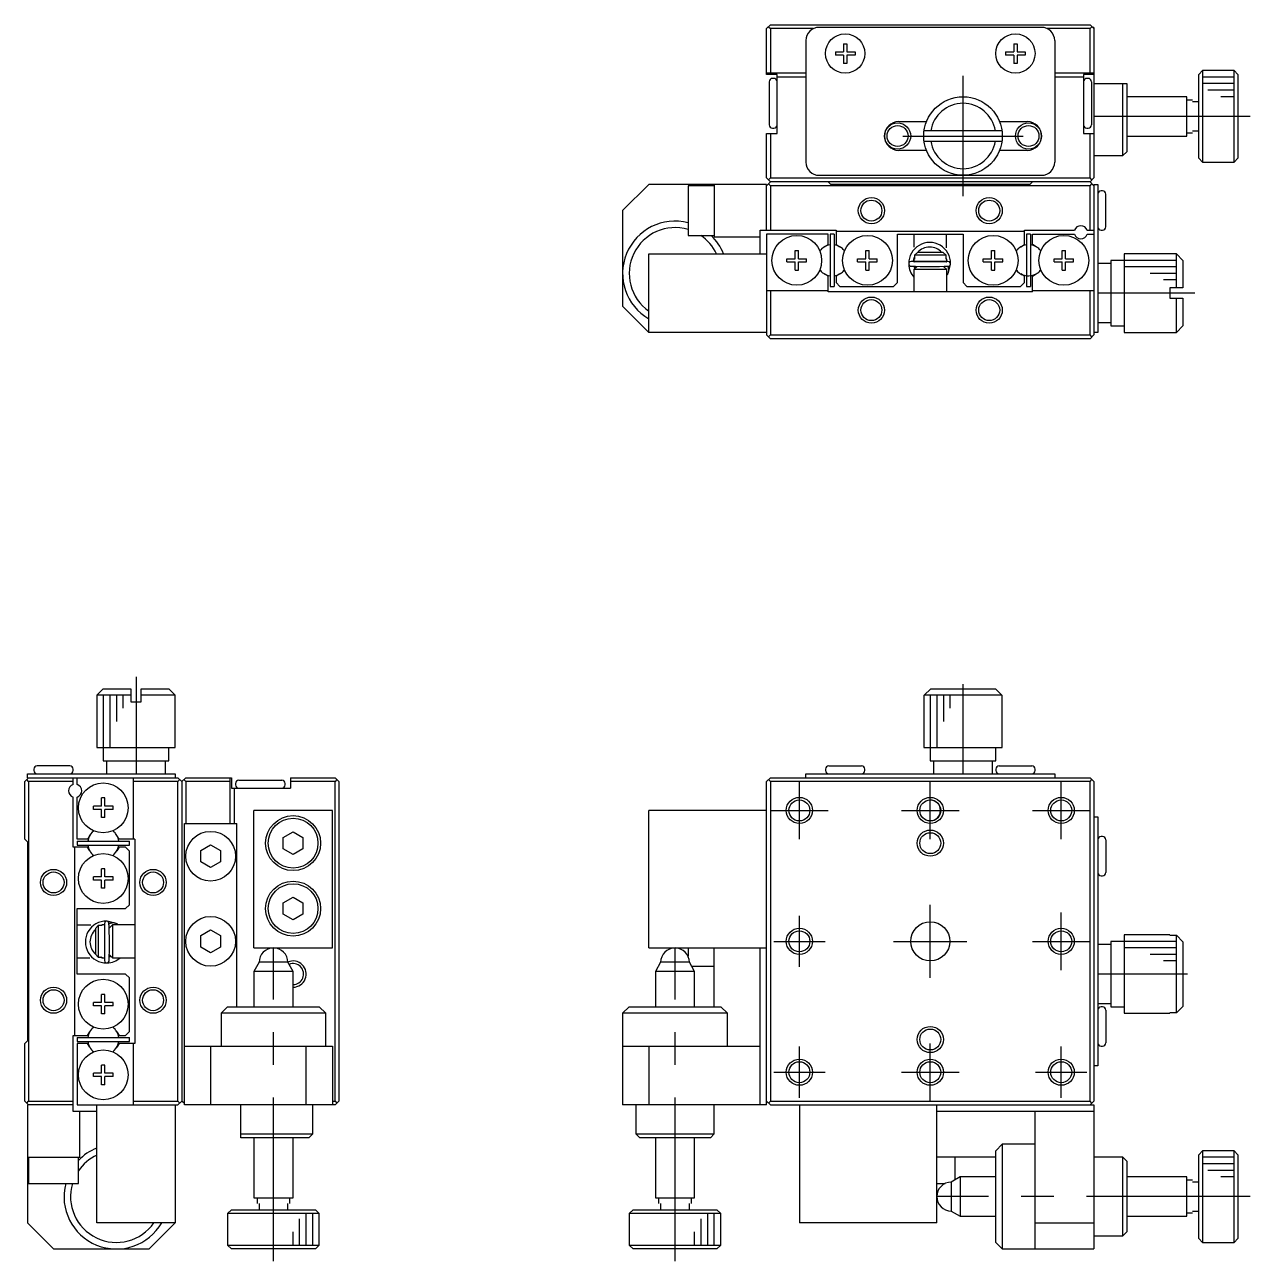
# Model space of a CAD drawing. Extents: x 109 to 321, y 55 to 222.
# Drawn here: x 109.5 to 203.1, y 127.2 to 221.7 of the extents above; entities that cross this region are included whole.
import ezdxf

# ---------------------------------------------------------------- set-up
doc = ezdxf.new("R2010")
doc.units = 0
doc.header["$LTSCALE"] = 10
doc.linetypes.add('CENTER', pattern=[2, 1.25, -0.25, 0.25, -0.25])
doc.layers.get('0').update_dxf_attribs({"linetype": 'CONTINUOUS'})
doc.layers.add('CENTER', color=1, linetype='CENTER')

msp = doc.modelspace()

# ---------------------------------------------------------------- linework, layer by layer
at = {"color": 7, "linetype": 'CONTINUOUS'}
for p, q in [((166.170916, 221.351848), (166.470916, 221.651848)), ((166.170916, 217.851848), (166.170916, 221.351848)), ((166.320916, 221.501848), (166.470916, 221.351848)), ((166.470916, 221.651848), (190.870916, 221.651848)), ((166.470916, 221.351848), (166.470916, 217.951848)), ((169.735026, 221.351848), (166.470916, 221.351848)), ((187.170916, 221.451848), (170.170916, 221.451848)), ((190.870916, 221.351848), (187.606806, 221.351848)), ((190.870916, 221.651848), (191.170916, 221.351848)), ((190.870916, 221.351848), (191.020916, 221.501848)), ((190.870916, 217.951848), (190.870916, 221.351848)), ((191.170916, 221.451848), (191.070916, 221.451848)), ((191.170916, 221.451848), (191.170916, 209.951848)), ((169.170916, 220.451848), (169.170916, 211.151848)), ((172.045916, 220.201848), (172.295916, 220.201848)), ((172.045916, 220.201848), (172.045916, 219.576848)), ((172.295916, 220.201848), (172.295916, 219.576848)), ((185.045916, 220.201848), (185.295916, 220.201848)), ((185.045916, 220.201848), (185.045916, 219.576848)), ((185.295916, 220.201848), (185.295916, 219.576848)), ((188.170916, 220.451848), (188.170916, 211.151848)), ((171.420916, 219.576848), (172.045916, 219.576848)), ((171.420916, 219.576848), (171.420916, 219.326848)), ((172.045916, 219.326848), (171.420916, 219.326848)), ((172.045916, 219.326848), (172.045916, 218.701848)), ((172.295916, 219.576848), (172.920916, 219.576848)), ((172.295916, 219.326848), (172.295916, 218.701848)), ((172.920916, 219.326848), (172.295916, 219.326848)), ((172.920916, 219.576848), (172.920916, 219.326848)), ((184.420916, 219.576848), (185.045916, 219.576848)), ((184.420916, 219.576848), (184.420916, 219.326848)), ((185.045916, 219.326848), (184.420916, 219.326848)), ((185.045916, 219.326848), (185.045916, 218.701848)), ((185.295916, 219.576848), (185.920916, 219.576848)), ((185.295916, 219.326848), (185.295916, 218.701848)), ((185.920916, 219.326848), (185.295916, 219.326848)), ((185.920916, 219.576848), (185.920916, 219.326848)), ((172.295916, 218.701848), (172.045916, 218.701848)), ((185.295916, 218.701848), (185.045916, 218.701848)), ((169.170916, 217.951848), (166.170916, 217.951848)), ((166.970916, 217.851848), (166.170916, 217.851848)), ((166.370916, 217.301848), (166.370916, 214.001848)), ((166.720916, 217.551848), (166.620916, 217.551848)), ((166.970916, 213.351848), (166.970916, 217.851848)), ((169.170916, 217.651848), (166.970916, 217.651848)), ((191.170916, 217.951848), (188.170916, 217.951848)), ((190.370916, 217.651848), (188.170916, 217.651848)), ((191.170916, 217.851848), (190.370916, 217.851848)), ((190.370916, 217.851848), (190.370916, 213.351848)), ((190.720916, 217.551848), (190.620916, 217.551848)), ((190.970916, 217.301848), (190.970916, 214.001848)), ((199.470916, 218.151848), (199.170916, 217.851848)), ((199.170916, 211.451848), (199.170916, 217.851848)), ((199.470916, 218.151848), (199.470916, 211.151848)), ((201.870916, 218.151848), (199.470916, 218.151848)), ((201.870916, 211.151848), (201.870916, 218.151848)), ((202.170916, 217.851848), (201.870916, 218.151848)), ((202.170916, 217.851848), (202.170916, 211.451848)), ((191.170916, 217.151848), (193.670916, 217.151848)), ((193.370916, 211.651848), (193.370916, 217.151848)), ((193.670916, 217.151848), (193.670916, 211.951848)), ((198.270916, 216.151848), (193.670935, 216.151848)), ((198.270916, 213.151848), (198.270916, 216.151848)), ((199.170916, 215.751848), (198.703928, 215.751848)), ((166.620916, 213.751848), (166.720916, 213.751848)), ((176.270916, 214.251848), (178.379859, 214.251848)), ((184.144129, 213.551848), (178.197702, 213.551848)), ((183.961973, 214.251848), (186.070916, 214.251848)), ((190.620916, 213.751848), (190.720916, 213.751848)), ((198.703928, 213.551848), (199.170916, 213.551848)), ((166.170916, 209.951848), (166.170916, 213.351848)), ((166.170916, 213.351848), (166.970916, 213.351848)), ((166.470916, 213.351848), (166.470916, 209.951848)), ((178.197702, 212.751848), (184.144129, 212.751848)), ((190.370916, 213.351848), (191.170916, 213.351848)), ((190.870916, 209.951848), (190.870916, 213.351848)), ((193.670916, 213.151848), (198.270916, 213.151848)), ((178.379859, 212.051848), (176.270916, 212.051848)), ((186.070916, 212.051848), (183.961973, 212.051848)), ((191.170916, 211.651848), (193.370916, 211.651848)), ((193.370916, 211.651848), (193.670916, 211.951848)), ((199.170916, 211.451848), (199.470916, 211.151848)), ((199.470916, 211.151848), (201.870916, 211.151848)), ((201.870916, 211.151848), (202.170916, 211.451848)), ((166.470916, 209.651848), (166.170916, 209.951848)), ((166.470916, 209.951848), (166.320916, 209.801848)), ((166.470916, 209.951848), (190.870916, 209.951848)), ((170.170916, 210.151848), (187.170916, 210.151848)), ((191.020916, 209.801848), (190.870916, 209.951848)), ((191.170916, 209.951848), (190.870916, 209.651848)), ((157.170916, 209.451848), (155.170916, 207.451848)), ((166.170916, 209.451848), (157.170916, 209.451848)), ((160.170916, 209.351848), (160.170916, 205.551848)), ((162.170916, 209.351848), (160.170916, 209.351848)), ((162.170916, 209.451848), (162.170916, 205.451848)), ((166.470916, 209.651848), (166.170916, 209.351848)), ((166.170916, 205.951848), (166.170916, 209.451848)), ((166.320916, 209.501848), (166.470916, 209.351848)), ((190.870916, 209.651848), (166.470916, 209.651848)), ((166.470916, 209.351848), (166.470916, 205.951848)), ((190.870916, 209.351848), (166.470916, 209.351848)), ((171.070916, 209.451848), (170.870916, 209.651848)), ((186.270916, 209.451848), (171.070916, 209.451848)), ((186.470916, 209.651848), (186.270916, 209.451848)), ((190.870916, 209.651848), (191.170916, 209.351848)), ((190.870916, 209.351848), (191.020916, 209.501848)), ((190.870916, 205.951848), (190.870916, 209.351848)), ((191.170916, 209.451848), (191.470916, 209.451848)), ((191.170916, 209.451848), (191.170916, 197.951848)), ((191.470916, 209.451848), (191.470916, 198.151848)), ((191.820916, 208.951848), (191.720916, 208.951848)), ((192.070916, 206.201848), (192.070916, 208.701848)), ((155.170916, 207.451848), (155.170916, 200.151848)), ((165.670916, 205.951848), (171.470916, 205.951848)), ((165.670916, 204.151848), (165.670916, 205.951848)), ((171.470916, 205.951848), (171.470916, 204.853314)), ((185.870916, 205.951848), (189.693946, 205.951848)), ((185.870916, 204.853314), (185.870916, 205.951848)), ((190.647885, 205.951848), (191.170916, 205.951848)), ((191.720916, 205.951848), (191.820916, 205.951848)), ((160.170916, 205.551848), (162.170916, 205.551848)), ((162.170916, 205.451848), (165.670916, 205.451848)), ((170.870916, 205.651848), (166.170916, 205.651848)), ((166.170916, 205.651848), (166.170916, 197.951848)), ((170.870916, 204.853314), (170.870916, 205.651848)), ((171.320916, 205.651848), (171.020916, 205.651848)), ((171.020916, 205.651848), (171.020916, 201.651848)), ((171.320916, 205.651848), (171.320916, 201.651848)), ((185.870916, 205.851848), (171.470916, 205.851848)), ((176.170916, 205.651848), (181.170916, 205.651848)), ((176.170916, 201.951848), (176.170916, 205.651848)), ((177.400916, 205.651848), (177.400916, 204.666635)), ((179.900916, 204.597615), (179.900916, 205.651848)), ((181.170916, 205.651848), (181.170916, 201.951848)), ((186.320916, 205.651848), (186.020916, 205.651848)), ((186.020916, 205.651848), (186.020916, 201.651848)), ((186.320916, 205.651848), (186.320916, 201.651848)), ((186.470916, 204.853314), (186.470916, 205.651848)), ((186.470916, 205.651848), (189.693946, 205.651848)), ((190.647885, 205.651848), (191.170916, 205.651848)), ((157.170916, 204.151848), (166.170916, 204.151848)), ((157.170916, 198.151848), (157.170916, 204.151848)), ((168.345916, 204.401848), (168.595916, 204.401848)), ((168.345916, 203.776848), (168.345916, 204.401848)), ((168.595916, 203.776848), (168.595916, 204.401848)), ((170.575666, 204.682851), (170.870916, 204.853314)), ((171.470916, 204.853314), (171.766166, 204.682851)), ((173.745916, 204.401848), (173.995916, 204.401848)), ((173.745916, 203.776848), (173.745916, 204.401848)), ((173.995916, 203.776848), (173.995916, 204.401848)), ((177.680966, 204.251848), (177.470916, 204.051848)), ((177.470916, 204.051848), (177.470916, 203.751848)), ((179.870916, 204.051848), (177.470916, 204.051848)), ((179.660865, 204.251848), (177.680966, 204.251848)), ((179.870916, 204.051848), (179.660865, 204.251848)), ((179.870916, 203.751848), (179.870916, 204.051848)), ((183.345916, 204.401848), (183.595916, 204.401848)), ((183.345916, 203.776848), (183.345916, 204.401848)), ((183.595916, 203.776848), (183.595916, 204.401848)), ((185.575666, 204.682851), (185.870916, 204.853314)), ((186.766166, 204.682851), (186.470916, 204.853314)), ((188.745916, 204.401848), (188.995916, 204.401848)), ((188.745916, 203.776848), (188.745916, 204.401848)), ((188.995916, 203.776848), (188.995916, 204.401848)), ((193.470916, 204.151848), (193.470916, 198.151848)), ((197.470916, 204.151848), (193.470916, 204.151848)), ((197.970916, 203.651848), (197.470916, 204.151848)), ((197.470916, 201.551848), (197.470916, 204.151848)), ((167.720916, 203.776848), (168.345916, 203.776848)), ((167.720916, 203.526848), (167.720916, 203.776848)), ((167.720916, 203.526848), (168.345916, 203.526848)), ((168.345916, 202.901848), (168.345916, 203.526848)), ((168.595916, 203.776848), (169.220916, 203.776848)), ((168.595916, 202.901848), (168.595916, 203.526848)), ((168.595916, 203.526848), (169.220916, 203.526848)), ((169.220916, 203.526848), (169.220916, 203.776848)), ((173.120916, 203.776848), (173.745916, 203.776848)), ((173.120916, 203.526848), (173.120916, 203.776848)), ((173.120916, 203.526848), (173.745916, 203.526848)), ((173.745916, 202.901848), (173.745916, 203.526848)), ((173.995916, 203.776848), (174.620916, 203.776848)), ((173.995916, 203.526848), (174.620916, 203.526848)), ((173.995916, 202.901848), (173.995916, 203.526848)), ((174.620916, 203.526848), (174.620916, 203.776848)), ((177.037411, 203.456021), (177.024545, 203.351215)), ((177.024545, 203.351215), (177.074249, 203.257885)), ((177.107648, 203.534303), (177.037411, 203.456021)), ((177.074249, 203.257885), (177.165839, 203.20984)), ((177.206805, 203.562244), (177.107648, 203.534303)), ((177.310483, 203.568113), (177.206805, 203.562244)), ((180.011426, 203.553467), (177.231772, 203.553467)), ((177.420752, 203.571683), (177.310483, 203.568113)), ((177.380775, 203.570548), (177.416953, 203.750214)), ((177.420786, 203.688141), (177.397095, 203.668406)), ((177.416953, 203.750214), (177.470681, 203.904202)), ((177.470916, 203.751848), (177.420916, 203.751848)), ((177.420916, 203.751848), (177.420916, 203.551848)), ((177.420916, 203.551848), (177.428045, 203.544719)), ((179.920916, 203.551848), (177.420916, 203.551848)), ((177.658946, 203.189878), (177.420916, 202.951848)), ((177.458137, 203.831574), (177.444778, 203.83774)), ((177.516214, 203.047267), (177.450501, 203.193905)), ((177.470916, 203.823948), (177.458137, 203.831574)), ((177.470645, 203.874519), (177.458361, 203.874224)), ((177.464201, 203.888563), (177.470916, 203.881848)), ((177.531761, 203.062701), (177.517838, 203.192469)), ((179.920916, 202.951848), (179.681188, 203.191576)), ((179.920916, 203.751848), (179.870916, 203.751848)), ((179.917077, 203.548009), (179.920916, 203.551848)), ((179.920916, 203.551848), (179.920916, 203.751848)), ((180.001163, 203.564813), (179.92115, 203.56856)), ((180.124361, 203.540437), (180.001163, 203.564813)), ((180.016248, 203.189286), (180.010115, 203.20233)), ((180.029377, 203.158562), (180.016248, 203.189286)), ((180.040957, 203.127229), (180.029377, 203.158562)), ((180.030874, 202.667004), (180.21965, 203.356659)), ((180.050959, 203.095366), (180.040957, 203.127229)), ((180.059358, 203.063049), (180.050959, 203.095366)), ((180.101468, 203.216409), (180.184477, 203.275288)), ((180.197913, 203.47127), (180.124361, 203.540437)), ((180.184477, 203.275288), (180.221245, 203.372094)), ((180.221245, 203.372094), (180.197913, 203.47127)), ((182.720916, 203.776848), (183.345916, 203.776848)), ((182.720916, 203.526848), (182.720916, 203.776848)), ((182.720916, 203.526848), (183.345916, 203.526848)), ((183.345916, 202.901848), (183.345916, 203.526848)), ((183.595916, 203.776848), (184.220916, 203.776848)), ((183.595916, 202.901848), (183.595916, 203.526848)), ((183.595916, 203.526848), (184.220916, 203.526848)), ((184.220916, 203.526848), (184.220916, 203.776848)), ((188.120916, 203.776848), (188.745916, 203.776848)), ((188.120916, 203.526848), (188.120916, 203.776848)), ((188.120916, 203.526848), (188.745916, 203.526848)), ((188.745916, 202.901848), (188.745916, 203.526848)), ((188.995916, 203.776848), (189.620916, 203.776848)), ((188.995916, 203.526848), (189.620916, 203.526848)), ((188.995916, 202.901848), (188.995916, 203.526848)), ((189.620916, 203.526848), (189.620916, 203.776848)), ((192.470916, 203.401848), (191.470916, 203.401848)), ((192.470916, 203.651848), (192.470916, 198.651848)), ((193.470916, 203.651848), (192.470916, 203.651848)), ((197.970916, 203.651848), (197.970916, 201.551848)), ((168.345916, 202.901848), (168.595916, 202.901848)), ((170.870916, 202.450382), (170.575666, 202.620845)), ((170.870916, 201.251848), (170.870916, 202.450382)), ((171.766166, 202.620845), (171.470916, 202.450382)), ((171.470916, 202.450382), (171.470916, 201.951848)), ((173.745916, 202.901848), (173.995916, 202.901848)), ((179.920916, 202.951848), (177.420916, 202.951848)), ((177.420916, 202.951848), (177.420916, 201.251848)), ((179.920916, 201.251848), (179.920916, 202.951848)), ((179.927685, 202.566624), (179.920916, 202.570036)), ((179.920935, 202.490621), (179.957763, 202.54414)), ((179.966199, 202.543517), (179.920957, 202.55937)), ((179.93406, 202.563516), (179.927685, 202.566624)), ((179.940014, 202.560723), (179.93406, 202.563516)), ((179.945526, 202.558256), (179.940014, 202.560723)), ((179.950575, 202.556124), (179.945526, 202.558256)), ((179.95514, 202.554335), (179.950575, 202.556124)), ((179.959204, 202.552897), (179.95514, 202.554335)), ((179.962752, 202.551815), (179.959204, 202.552897)), ((179.96659, 202.550943), (179.962752, 202.551815)), ((179.962773, 202.551802), (180.030874, 202.667004)), ((179.966613, 202.546714), (179.966199, 202.543517)), ((179.969497, 202.550693), (179.96659, 202.550943)), ((179.971454, 202.551065), (179.969497, 202.550693)), ((179.972448, 202.552057), (179.971454, 202.551065)), ((179.972304, 202.551771), (179.98866, 202.578892)), ((179.98866, 202.578892), (180.004514, 202.60832)), ((180.004514, 202.60832), (180.018878, 202.638494)), ((180.018878, 202.638494), (180.031717, 202.669338)), ((180.031717, 202.669338), (180.042998, 202.700777)), ((180.042998, 202.700777), (180.052696, 202.732733)), ((180.052696, 202.732733), (180.060787, 202.765127)), ((180.066134, 203.030358), (180.059358, 203.063049)), ((180.060787, 202.765127), (180.06725, 202.797879)), ((180.071272, 202.997375), (180.066134, 203.030358)), ((180.06725, 202.797879), (180.072071, 202.83091)), ((180.074757, 202.96418), (180.071272, 202.997375)), ((180.072071, 202.83091), (180.075238, 202.864137)), ((180.076582, 202.930853), (180.074757, 202.96418)), ((180.075238, 202.864137), (180.076743, 202.897478)), ((180.076743, 202.897478), (180.076582, 202.930853)), ((183.345916, 202.901848), (183.595916, 202.901848)), ((185.870916, 202.450382), (185.575666, 202.620845)), ((185.870916, 201.951848), (185.870916, 202.450382)), ((186.470916, 202.450382), (186.766166, 202.620845)), ((186.470916, 201.251848), (186.470916, 202.450382)), ((188.745916, 202.901848), (188.995916, 202.901848)), ((166.170916, 201.351848), (170.870916, 201.351848)), ((166.470916, 201.351848), (166.470916, 197.951848)), ((186.470916, 201.251848), (170.870916, 201.251848)), ((171.020916, 201.651848), (171.320916, 201.651848)), ((171.470916, 201.951848), (171.770916, 201.651848)), ((171.770916, 201.651848), (175.870916, 201.651848)), ((175.870916, 201.651848), (176.170916, 201.951848)), ((181.170916, 201.951848), (181.470916, 201.651848)), ((181.470916, 201.651848), (185.570916, 201.651848)), ((185.570916, 201.651848), (185.870916, 201.951848)), ((186.020916, 201.651848), (186.320916, 201.651848)), ((186.470916, 201.351848), (191.170916, 201.351848)), ((190.870916, 197.951848), (190.870916, 201.351848)), ((196.970916, 201.551848), (196.970916, 200.751848)), ((197.970916, 201.551848), (196.970916, 201.551848)), ((196.970916, 200.751848), (197.970916, 200.751848)), ((197.470916, 198.151848), (197.470916, 200.751848)), ((197.970916, 200.751848), (197.970916, 198.651848)), ((155.170916, 200.151848), (157.170916, 198.151848)), ((191.470916, 198.901848), (192.470916, 198.901848)), ((192.470916, 198.651848), (193.470916, 198.651848)), ((197.470916, 198.151848), (197.970916, 198.651848)), ((166.170916, 198.151848), (157.170916, 198.151848)), ((166.470916, 197.651848), (166.170916, 197.951848)), ((166.470916, 197.951848), (166.320916, 197.801848)), ((166.470916, 197.951848), (190.870916, 197.951848)), ((190.870916, 197.651848), (166.470916, 197.651848)), ((191.020916, 197.801848), (190.870916, 197.951848)), ((190.870916, 197.651848), (191.170916, 197.951848)), ((191.470916, 198.151848), (191.170916, 198.151848)), ((193.470916, 198.151848), (197.470916, 198.151848)), ((115.498366, 170.93226), (114.998366, 170.43226)), ((114.998366, 170.43226), (114.998366, 166.43226)), ((117.598366, 170.43226), (114.998366, 170.43226)), ((115.498366, 170.93226), (117.598366, 170.93226)), ((117.598366, 170.93226), (117.598366, 169.93226)), ((118.398366, 170.93226), (120.498366, 170.93226)), ((118.398366, 169.93226), (118.398366, 170.93226)), ((120.998366, 170.43226), (118.398366, 170.43226)), ((120.998366, 170.43226), (120.498366, 170.93226)), ((120.998366, 166.43226), (120.998366, 170.43226)), ((178.197702, 170.43226), (178.703123, 170.93226)), ((178.197702, 169.93226), (178.197702, 170.43226)), ((184.144129, 170.43226), (178.197702, 170.43226)), ((178.703123, 170.93226), (183.638708, 170.93226)), ((183.638708, 170.93226), (184.144129, 170.43226)), ((184.144129, 170.43226), (184.144129, 169.93226)), ((117.598366, 169.93226), (118.398366, 169.93226)), ((178.170916, 169.93226), (178.197702, 169.93226)), ((178.170916, 169.93226), (178.170916, 166.43226)), ((184.144129, 169.93226), (184.170916, 169.93226)), ((184.170916, 166.43226), (184.170916, 169.93226)), ((114.998366, 166.43226), (120.998366, 166.43226)), ((115.498366, 166.43226), (115.498366, 165.43226)), ((120.498366, 165.43226), (120.498366, 166.43226)), ((178.170916, 166.43226), (184.170916, 166.43226)), ((178.670916, 166.43226), (178.670916, 165.43226)), ((183.670916, 165.43226), (183.670916, 166.43226)), ((115.498366, 165.43226), (120.498366, 165.43226)), ((115.748366, 165.43226), (115.748366, 164.43226)), ((120.248366, 164.43226), (120.248366, 165.43226)), ((178.670916, 165.43226), (183.670916, 165.43226)), ((178.920916, 165.43226), (178.920916, 164.43226)), ((183.420916, 164.43226), (183.420916, 165.43226)), ((109.698366, 164.13226), (109.698366, 164.43226)), ((109.698366, 164.43226), (120.998366, 164.43226)), ((110.198366, 164.78226), (110.198366, 164.68226)), ((112.948366, 165.03226), (110.448366, 165.03226)), ((113.198366, 164.68226), (113.198366, 164.78226)), ((120.998366, 164.43226), (120.998366, 164.13226)), ((169.170916, 164.13226), (169.170916, 164.43226)), ((169.170916, 164.43226), (188.170916, 164.43226)), ((170.670916, 164.78226), (170.670916, 164.68226)), ((170.920916, 165.03226), (173.420916, 165.03226)), ((173.670916, 164.68226), (173.670916, 164.78226)), ((183.670916, 164.78226), (183.670916, 164.68226)), ((183.920916, 165.03226), (186.420916, 165.03226)), ((186.670916, 164.68226), (186.670916, 164.78226)), ((188.170916, 164.43226), (188.170916, 164.13226)), ((109.798366, 164.13226), (109.498366, 163.83226)), ((109.498366, 159.43226), (109.498366, 163.83226)), ((109.798366, 163.83226), (109.648366, 163.98226)), ((109.698366, 164.13226), (121.198366, 164.13226)), ((113.198366, 163.83226), (109.798366, 163.83226)), ((109.798366, 163.83226), (109.798366, 139.43226)), ((113.198366, 163.609229), (113.198366, 164.13226)), ((113.498366, 163.609229), (113.498366, 164.13226)), ((117.798366, 159.43226), (117.798366, 164.13226)), ((121.198366, 163.83226), (117.798366, 163.83226)), ((121.498366, 163.83226), (121.198366, 164.13226)), ((121.348366, 163.98226), (121.198366, 163.83226)), ((121.198366, 139.43226), (121.198366, 163.83226)), ((121.498366, 163.83226), (121.798366, 164.13226)), ((121.498366, 163.83226), (121.498366, 139.43226)), ((121.798366, 163.83226), (121.648366, 163.98226)), ((121.798366, 164.13226), (125.298366, 164.13226)), ((121.798366, 163.83226), (121.798366, 160.63226)), ((125.198366, 163.83226), (121.798366, 163.83226)), ((125.198366, 160.63226), (125.198366, 164.13226)), ((125.298366, 164.13226), (125.298366, 163.33226)), ((125.598366, 163.68226), (125.598366, 163.58226)), ((125.848366, 163.93226), (129.148366, 163.93226)), ((129.398366, 163.58226), (129.398366, 163.68226)), ((129.798366, 164.13226), (133.198366, 164.13226)), ((129.798366, 164.13226), (129.798366, 163.33226)), ((133.198366, 163.83226), (129.798366, 163.83226)), ((133.498366, 163.83226), (133.198366, 164.13226)), ((133.348366, 163.98226), (133.198366, 163.83226)), ((133.198366, 139.43226), (133.198366, 163.83226)), ((133.498366, 163.83226), (133.498366, 139.43226)), ((166.470916, 164.13226), (166.170916, 163.83226)), ((166.170916, 139.13226), (166.170916, 163.83226)), ((166.470916, 163.83226), (166.320916, 163.98226)), ((166.470916, 164.13226), (190.870916, 164.13226)), ((190.870916, 163.83226), (166.470916, 163.83226)), ((166.470916, 163.83226), (166.470916, 139.43226)), ((191.170916, 163.83226), (190.870916, 164.13226)), ((190.870916, 163.83226), (191.020916, 163.98226)), ((190.870916, 139.43226), (190.870916, 163.83226)), ((191.170916, 163.83226), (191.170916, 139.43226)), ((113.198366, 158.83226), (113.198366, 162.65529)), ((113.498366, 159.43226), (113.498366, 162.65529)), ((115.373366, 161.95726), (115.373366, 162.58226)), ((115.623366, 162.58226), (115.373366, 162.58226)), ((115.623366, 161.95726), (115.623366, 162.58226)), ((125.298366, 163.33226), (129.798366, 163.33226)), ((125.498366, 163.33226), (125.498366, 160.63226)), ((114.748366, 161.70726), (114.748366, 161.95726)), ((115.373366, 161.95726), (114.748366, 161.95726)), ((115.373366, 161.70726), (114.748366, 161.70726)), ((115.373366, 161.08226), (115.373366, 161.70726)), ((116.248366, 161.95726), (115.623366, 161.95726)), ((116.248366, 161.70726), (115.623366, 161.70726)), ((115.623366, 161.08226), (115.623366, 161.70726)), ((116.248366, 161.70726), (116.248366, 161.95726)), ((132.998366, 161.63226), (126.998366, 161.63226)), ((126.998366, 151.13226), (126.998366, 161.63226)), ((132.998366, 151.13226), (132.998366, 161.63226)), ((157.170916, 151.13226), (157.170916, 161.63226)), ((166.170916, 161.63226), (157.170916, 161.63226)), ((115.623366, 161.08226), (115.373366, 161.08226)), ((121.698366, 160.63226), (125.698366, 160.63226)), ((121.698366, 139.13226), (121.698366, 160.63226)), ((125.698366, 146.63226), (125.698366, 160.63226)), ((191.170916, 161.13226), (191.470916, 161.13226)), ((191.470916, 161.13226), (191.470916, 142.13226)), ((114.467363, 159.72751), (114.2969, 159.43226)), ((116.699832, 159.43226), (116.529369, 159.72751)), ((129.248366, 159.565272), (129.998366, 159.998285)), ((129.998366, 159.998285), (130.748366, 159.565272)), ((109.498366, 159.43226), (109.698366, 159.23226)), ((109.698366, 159.23226), (109.698366, 144.03226)), ((114.2969, 158.83226), (113.198366, 158.83226)), ((113.298366, 158.83226), (113.298366, 144.43226)), ((114.2969, 159.43226), (113.498366, 159.43226)), ((113.498366, 159.28226), (117.498366, 159.28226)), ((113.498366, 159.28226), (113.498366, 158.98226)), ((113.498366, 158.98226), (117.498366, 158.98226)), ((114.467363, 158.53701), (114.2969, 158.83226)), ((116.699832, 158.83226), (116.529369, 158.53701)), ((117.898366, 159.43226), (116.699832, 159.43226)), ((117.198366, 158.83226), (116.699832, 158.83226)), ((117.498366, 158.53226), (117.198366, 158.83226)), ((117.498366, 158.98226), (117.498366, 159.28226)), ((117.898366, 159.43226), (117.898366, 143.83226)), ((122.948366, 158.565272), (123.698366, 158.998285)), ((123.698366, 158.998285), (124.448366, 158.565272)), ((129.248366, 158.699247), (129.248366, 159.565272)), ((129.998366, 158.266234), (129.248366, 158.699247)), ((130.748366, 158.699247), (129.998366, 158.266234)), ((130.748366, 159.565272), (130.748366, 158.699247)), ((191.820916, 159.63226), (191.720916, 159.63226)), ((192.070916, 159.38226), (192.070916, 156.88226)), ((117.498366, 154.43226), (117.498366, 158.53226)), ((122.948366, 157.699247), (122.948366, 158.565272)), ((124.448366, 158.565272), (124.448366, 157.699247)), ((115.373366, 156.55726), (115.373366, 157.18226)), ((115.623366, 157.18226), (115.373366, 157.18226)), ((115.623366, 156.55726), (115.623366, 157.18226)), ((123.698366, 157.266234), (122.948366, 157.699247)), ((124.448366, 157.699247), (123.698366, 157.266234)), ((114.748366, 156.30726), (114.748366, 156.55726)), ((115.373366, 156.55726), (114.748366, 156.55726)), ((115.373366, 156.30726), (114.748366, 156.30726)), ((115.373366, 155.68226), (115.373366, 156.30726)), ((116.248366, 156.55726), (115.623366, 156.55726)), ((116.248366, 156.30726), (115.623366, 156.30726)), ((115.623366, 155.68226), (115.623366, 156.30726)), ((116.248366, 156.30726), (116.248366, 156.55726)), ((191.720916, 156.63226), (191.820916, 156.63226)), ((115.623366, 155.68226), (115.373366, 155.68226)), ((129.248366, 154.565272), (129.998366, 154.998285)), ((129.998366, 154.998285), (130.748366, 154.565272)), ((113.498366, 154.13226), (117.198366, 154.13226)), ((113.498366, 149.13226), (113.498366, 154.13226)), ((117.198366, 154.13226), (117.498366, 154.43226)), ((129.248366, 153.699247), (129.248366, 154.565272)), ((130.748366, 154.565272), (130.748366, 153.699247)), ((115.609777, 153.085705), (115.585401, 152.962507)), ((115.678944, 153.159257), (115.609777, 153.085705)), ((115.77812, 153.182589), (115.678944, 153.159257)), ((115.874926, 153.145821), (115.77812, 153.182589)), ((116.48321, 152.992218), (115.793555, 153.180994)), ((115.933805, 153.062812), (115.874926, 153.145821)), ((116.119856, 153.027478), (116.087165, 153.020702)), ((116.152839, 153.032616), (116.119856, 153.027478)), ((116.186035, 153.036101), (116.152839, 153.032616)), ((116.219361, 153.037926), (116.186035, 153.036101)), ((116.252736, 153.038087), (116.219361, 153.037926)), ((116.286078, 153.036582), (116.252736, 153.038087)), ((116.319304, 153.033415), (116.286078, 153.036582)), ((116.352335, 153.028594), (116.319304, 153.033415)), ((116.385087, 153.022131), (116.352335, 153.028594)), ((129.998366, 153.266234), (129.248366, 153.699247)), ((130.748366, 153.699247), (129.998366, 153.266234)), ((114.552599, 152.86226), (113.498366, 152.86226)), ((115.098366, 152.83226), (114.898366, 152.622209)), ((114.898366, 152.622209), (114.898366, 150.64231)), ((115.098366, 152.83226), (115.098366, 150.43226)), ((115.398366, 152.83226), (115.098366, 152.83226)), ((115.398366, 152.88226), (115.398366, 152.83226)), ((115.598366, 152.88226), (115.398366, 152.88226)), ((115.585401, 152.962507), (115.581654, 152.882494)), ((115.596747, 152.97277), (115.596747, 150.193115)), ((115.602205, 152.878421), (115.598366, 152.88226)), ((115.598366, 152.88226), (115.598366, 150.38226)), ((115.960928, 152.977592), (115.947884, 152.971459)), ((116.198366, 152.88226), (115.958638, 152.642532)), ((115.991652, 152.990721), (115.960928, 152.977592)), ((116.022985, 153.002301), (115.991652, 152.990721)), ((116.054849, 153.012303), (116.022985, 153.002301)), ((116.087165, 153.020702), (116.054849, 153.012303)), ((116.198366, 152.88226), (116.198366, 150.38226)), ((117.898366, 152.88226), (116.198366, 152.88226)), ((116.417481, 153.01404), (116.385087, 153.022131)), ((116.449437, 153.004342), (116.417481, 153.01404)), ((116.480876, 152.993061), (116.449437, 153.004342)), ((116.51172, 152.980222), (116.480876, 152.993061)), ((116.541894, 152.965858), (116.51172, 152.980222)), ((116.571322, 152.950004), (116.541894, 152.965858)), ((116.598443, 152.933648), (116.571322, 152.950004)), ((116.58359, 152.889029), (116.580178, 152.88226)), ((116.586698, 152.895404), (116.58359, 152.889029)), ((116.589491, 152.901358), (116.586698, 152.895404)), ((116.591958, 152.90687), (116.589491, 152.901358)), ((116.604418, 152.928305), (116.590845, 152.882301)), ((116.59409, 152.911918), (116.591958, 152.90687)), ((116.595879, 152.916483), (116.59409, 152.911918)), ((116.597317, 152.920548), (116.595879, 152.916483)), ((116.598399, 152.924096), (116.597317, 152.920548)), ((116.598393, 152.933678), (116.59924, 152.932578)), ((116.599243, 152.927772), (116.598399, 152.924096)), ((116.59924, 152.932578), (116.599524, 152.930605)), ((116.599524, 152.930605), (116.599243, 152.927772)), ((116.659593, 152.882279), (116.606074, 152.919107)), ((122.948366, 152.065272), (123.698366, 152.498285)), ((123.698366, 152.498285), (124.448366, 152.065272)), ((196.970916, 152.13226), (193.470916, 152.13226)), ((193.470916, 152.13226), (193.470916, 146.13226)), ((196.970916, 152.13226), (196.970916, 152.105473)), ((196.970916, 152.105473), (197.470916, 152.105473)), ((197.470916, 152.105473), (197.970916, 151.600052)), ((197.470916, 146.159046), (197.470916, 152.105473)), ((122.948366, 151.199247), (122.948366, 152.065272)), ((123.698366, 150.766234), (122.948366, 151.199247)), ((124.448366, 151.199247), (123.698366, 150.766234)), ((124.448366, 152.065272), (124.448366, 151.199247)), ((192.470916, 151.38226), (191.470916, 151.38226)), ((193.470916, 151.63226), (192.470916, 151.63226)), ((192.470916, 151.63226), (192.470916, 146.63226)), ((197.970916, 151.600052), (197.970916, 146.664467)), ((113.498366, 150.36226), (114.48358, 150.36226)), ((114.898366, 150.64231), (115.098366, 150.43226)), ((115.098366, 150.43226), (115.398366, 150.43226)), ((115.4, 150.378297), (115.246012, 150.432025)), ((115.261651, 150.425545), (115.268366, 150.43226)), ((115.275695, 150.431989), (115.27599, 150.419705)), ((115.31864, 150.419481), (115.312474, 150.406121)), ((115.326266, 150.43226), (115.31864, 150.419481)), ((115.398366, 150.43226), (115.398366, 150.38226)), ((115.398366, 150.38226), (115.598366, 150.38226)), ((115.579666, 150.342119), (115.4, 150.378297)), ((115.462074, 150.38213), (115.481808, 150.358439)), ((115.578531, 150.382096), (115.582101, 150.271827)), ((115.582101, 150.271827), (115.58797, 150.168149)), ((115.598366, 150.38226), (115.605495, 150.389388)), ((116.102947, 150.477558), (115.956309, 150.411845)), ((116.087513, 150.493105), (115.957745, 150.479182)), ((115.960336, 150.62029), (116.198366, 150.38226)), ((116.198366, 150.38226), (117.898366, 150.38226)), ((126.998366, 151.13226), (132.998366, 151.13226)), ((157.170916, 151.13226), (166.170916, 151.13226)), ((160.170916, 151.13226), (160.170916, 150.490517)), ((162.170916, 146.63226), (162.170916, 151.13226)), ((165.670916, 139.13226), (165.670916, 151.13226)), ((115.58797, 150.168149), (115.615912, 150.068992)), ((115.615912, 150.068992), (115.694193, 149.998755)), ((115.694193, 149.998755), (115.798999, 149.985888)), ((115.798999, 149.985888), (115.892329, 150.035593)), ((115.892329, 150.035593), (115.940374, 150.127183)), ((129.998371, 149.339439), (126.998361, 149.339439)), ((127.398366, 150.03226), (126.998366, 149.339439)), ((126.998366, 149.339439), (126.998366, 146.63226)), ((129.598366, 150.03226), (127.398366, 150.03226)), ((129.998366, 149.339439), (129.598366, 150.03226)), ((129.998366, 146.632279), (129.998366, 149.339439)), ((160.670921, 149.339439), (157.670911, 149.339439)), ((158.070916, 150.03226), (157.670916, 149.339439)), ((157.670916, 149.339439), (157.670916, 146.632279)), ((160.270916, 150.03226), (158.070916, 150.03226)), ((160.670916, 149.339439), (160.270916, 150.03226)), ((160.444121, 149.73226), (162.170916, 149.73226)), ((160.670916, 146.632279), (160.670916, 149.339439)), ((117.198366, 149.13226), (113.498366, 149.13226)), ((117.498366, 148.83226), (117.198366, 149.13226)), ((117.498366, 144.73226), (117.498366, 148.83226)), ((115.373366, 146.95726), (115.373366, 147.58226)), ((115.623366, 147.58226), (115.373366, 147.58226)), ((115.623366, 146.95726), (115.623366, 147.58226)), ((114.748366, 146.70726), (114.748366, 146.95726)), ((115.373366, 146.95726), (114.748366, 146.95726)), ((115.373366, 146.70726), (114.748366, 146.70726)), ((115.373366, 146.08226), (115.373366, 146.70726)), ((116.248366, 146.95726), (115.623366, 146.95726)), ((116.248366, 146.70726), (115.623366, 146.70726)), ((115.623366, 146.08226), (115.623366, 146.70726)), ((116.248366, 146.70726), (116.248366, 146.95726)), ((124.998366, 146.63226), (124.498366, 146.13226)), ((124.998366, 146.63226), (131.998366, 146.63226)), ((132.498366, 146.13226), (131.998366, 146.63226)), ((155.670916, 146.63226), (155.170916, 146.13226)), ((155.670916, 146.63226), (162.670916, 146.63226)), ((163.170916, 146.13226), (162.670916, 146.63226)), ((191.470916, 146.88226), (192.470916, 146.88226)), ((191.820916, 146.63226), (191.720916, 146.63226)), ((192.470916, 146.63226), (193.470916, 146.63226)), ((197.970916, 146.664467), (197.470916, 146.159046)), ((115.623366, 146.08226), (115.373366, 146.08226)), ((132.498366, 146.13226), (124.498366, 146.13226)), ((124.498366, 146.13226), (124.498366, 143.63226)), ((132.498366, 143.63226), (132.498366, 146.13226)), ((163.170916, 146.13226), (155.170916, 146.13226)), ((155.170916, 146.13226), (155.170916, 139.13226)), ((163.170916, 143.63226), (163.170916, 146.13226)), ((192.070916, 146.38226), (192.070916, 143.88226)), ((193.470916, 146.13226), (196.970916, 146.13226)), ((196.970916, 146.159046), (196.970916, 146.13226)), ((197.470916, 146.159046), (196.970916, 146.159046)), ((114.2969, 144.43226), (114.467363, 144.72751)), ((116.529369, 144.72751), (116.699832, 144.43226)), ((117.198366, 144.43226), (117.498366, 144.73226)), ((109.698366, 144.03226), (109.498366, 143.83226)), ((109.498366, 139.43226), (109.498366, 143.83226)), ((113.198366, 144.43226), (114.2969, 144.43226)), ((113.198366, 138.63226), (113.198366, 144.43226)), ((113.498366, 144.28226), (117.498366, 144.28226)), ((113.498366, 144.28226), (113.498366, 143.98226)), ((113.498366, 143.98226), (117.498366, 143.98226)), ((113.498366, 143.83226), (113.498366, 139.13226)), ((114.2969, 143.83226), (113.498366, 143.83226)), ((114.467363, 143.53701), (114.2969, 143.83226)), ((116.699832, 143.83226), (116.529369, 143.53701)), ((116.699832, 144.43226), (117.198366, 144.43226)), ((117.898366, 143.83226), (116.699832, 143.83226)), ((117.498366, 143.98226), (117.498366, 144.28226)), ((117.798366, 139.13226), (117.798366, 143.83226)), ((121.698366, 143.63226), (132.998366, 143.63226)), ((123.698366, 143.63226), (123.698366, 139.13226)), ((130.998366, 139.13226), (130.998366, 143.63226)), ((132.998366, 143.63226), (132.998366, 139.13226)), ((155.170916, 143.63226), (165.670916, 143.63226)), ((157.170916, 143.63226), (157.170916, 139.13226)), ((191.720916, 143.63226), (191.820916, 143.63226)), ((115.373366, 141.55726), (115.373366, 142.18226)), ((115.623366, 142.18226), (115.373366, 142.18226)), ((115.623366, 141.55726), (115.623366, 142.18226)), ((191.470916, 142.13226), (191.170916, 142.13226)), ((114.748366, 141.30726), (114.748366, 141.55726)), ((115.373366, 141.55726), (114.748366, 141.55726)), ((115.373366, 141.30726), (114.748366, 141.30726)), ((115.373366, 140.68226), (115.373366, 141.30726)), ((116.248366, 141.55726), (115.623366, 141.55726)), ((116.248366, 141.30726), (115.623366, 141.30726)), ((115.623366, 140.68226), (115.623366, 141.30726)), ((116.248366, 141.30726), (116.248366, 141.55726)), ((115.623366, 140.68226), (115.373366, 140.68226)), ((109.798366, 139.13226), (109.498366, 139.43226)), ((109.648366, 139.28226), (109.798366, 139.43226)), ((113.198366, 139.13226), (109.698366, 139.13226)), ((109.698366, 139.13226), (109.698366, 130.13226)), ((109.798366, 139.43226), (113.198366, 139.43226)), ((113.498366, 139.13226), (121.198366, 139.13226)), ((114.998366, 130.13226), (114.998366, 139.13226)), ((117.798366, 139.43226), (121.198366, 139.43226)), ((120.998366, 139.13226), (120.998366, 130.13226)), ((121.198366, 139.43226), (121.348366, 139.28226)), ((121.498366, 139.43226), (121.198366, 139.13226)), ((121.698366, 139.23226), (121.498366, 139.43226)), ((121.648366, 139.28226), (121.698366, 139.33226)), ((133.198366, 139.13226), (121.698366, 139.13226)), ((125.998366, 136.63226), (125.998366, 139.13226)), ((131.498366, 136.93226), (131.498366, 139.13226)), ((132.998366, 139.43226), (133.198366, 139.43226)), ((133.198366, 139.43226), (133.348366, 139.28226)), ((133.498366, 139.43226), (133.198366, 139.13226)), ((166.170916, 139.13226), (155.170916, 139.13226)), ((156.170916, 139.13226), (156.170916, 136.93226)), ((162.170916, 136.93226), (162.170916, 139.13226)), ((166.170916, 139.43226), (166.470916, 139.13226)), ((166.320916, 139.28226), (166.470916, 139.43226)), ((166.470916, 139.43226), (190.870916, 139.43226)), ((166.470916, 139.13226), (191.170916, 139.13226)), ((168.670916, 139.13226), (168.670916, 130.13226)), ((179.170916, 130.13226), (179.170916, 139.13226)), ((191.020916, 139.28226), (190.870916, 139.43226)), ((190.870916, 139.13226), (191.170916, 139.43226)), ((191.170916, 139.13226), (191.170916, 128.13226)), ((114.998366, 138.63226), (113.198366, 138.63226)), ((113.698366, 135.13226), (113.698366, 138.63226)), ((191.170916, 138.63226), (179.170916, 138.63226)), ((186.670916, 128.13226), (186.670916, 138.63226)), ((125.998366, 136.93226), (131.498366, 136.93226)), ((131.198366, 136.63226), (125.998366, 136.63226)), ((126.998366, 136.63226), (126.998366, 132.03226)), ((129.998366, 132.03226), (129.998366, 136.63224)), ((131.198366, 136.63226), (131.498366, 136.93226)), ((156.170916, 136.93226), (162.170916, 136.93226)), ((156.170916, 136.93226), (156.470916, 136.63226)), ((161.870916, 136.63226), (156.470916, 136.63226)), ((157.670916, 136.63224), (157.670916, 132.03226)), ((160.670916, 132.03226), (160.670916, 136.63224)), ((161.870916, 136.63226), (162.170916, 136.93226)), ((184.170916, 136.13226), (183.670916, 135.63226)), ((184.170916, 136.13226), (184.170916, 128.13226)), ((186.670916, 136.13226), (184.170916, 136.13226)), ((109.698366, 135.13226), (113.698366, 135.13226)), ((109.798366, 135.13226), (109.798366, 133.13226)), ((113.598366, 133.13226), (113.598366, 135.13226)), ((183.670916, 135.13226), (179.170916, 135.13226)), ((180.570916, 133.405465), (180.570916, 135.13226)), ((183.670916, 128.63226), (183.670916, 135.63226)), ((193.370916, 135.13226), (191.170916, 135.13226)), ((193.370916, 129.13226), (193.370916, 135.13226)), ((193.670916, 134.83226), (193.370916, 135.13226)), ((199.470916, 135.63226), (199.170916, 135.33226)), ((199.170916, 128.93226), (199.170916, 135.33226)), ((201.870916, 135.63226), (199.470916, 135.63226)), ((199.470916, 135.63226), (199.470916, 128.63226)), ((202.170916, 135.33226), (201.870916, 135.63226)), ((201.870916, 128.63226), (201.870916, 135.63226)), ((202.170916, 135.33226), (202.170916, 128.93226)), ((193.670916, 134.83226), (193.670916, 129.43226)), ((180.963736, 133.63226), (180.270916, 133.23226)), ((180.270916, 133.23226), (180.270916, 131.03226)), ((180.963736, 133.632265), (180.963736, 130.632255)), ((183.670896, 133.63226), (180.963736, 133.63226)), ((198.270916, 133.63226), (193.670935, 133.63226)), ((198.270916, 130.63226), (198.270916, 133.63226)), ((199.170916, 133.23226), (198.703928, 133.23226)), ((109.798366, 133.13226), (113.598366, 133.13226)), ((179.170916, 133.13226), (179.812658, 133.13226)), ((126.998366, 132.03226), (129.998366, 132.03226)), ((127.398366, 131.599247), (127.398366, 131.13226)), ((129.598366, 131.13226), (129.598366, 131.599247)), ((157.670916, 132.03226), (160.670916, 132.03226)), ((158.070916, 131.599247), (158.070916, 131.13226)), ((160.270916, 131.13226), (160.270916, 131.599247)), ((125.298366, 131.13226), (124.998366, 130.83226)), ((131.998366, 130.83226), (124.998366, 130.83226)), ((124.998366, 130.83226), (124.998366, 128.43226)), ((125.298366, 131.13226), (131.698366, 131.13226)), ((131.998366, 130.83226), (131.698366, 131.13226)), ((131.998366, 128.43226), (131.998366, 130.83226)), ((155.970916, 131.13226), (155.670916, 130.83226)), ((155.670916, 130.83226), (155.670916, 128.43226)), ((162.670916, 130.83226), (155.670916, 130.83226)), ((155.970916, 131.13226), (162.370916, 131.13226)), ((162.670916, 130.83226), (162.370916, 131.13226)), ((162.670916, 128.43226), (162.670916, 130.83226)), ((180.270916, 131.03226), (180.963736, 130.63226)), ((180.963736, 130.63226), (183.670896, 130.63226)), ((193.670935, 130.63226), (198.270916, 130.63226)), ((198.703928, 131.03226), (199.170916, 131.03226)), ((109.698366, 130.13226), (111.698366, 128.13226)), ((120.998366, 130.13226), (114.998366, 130.13226)), ((118.998366, 128.13226), (120.998366, 130.13226)), ((179.170916, 130.13226), (168.670916, 130.13226)), ((186.670916, 130.13226), (191.170916, 130.13226)), ((193.370916, 129.13226), (193.670916, 129.43226)), ((183.670916, 128.63226), (184.170916, 128.13226)), ((191.170916, 129.13226), (193.370916, 129.13226)), ((199.170916, 128.93226), (199.470916, 128.63226)), ((199.470916, 128.63226), (201.870916, 128.63226)), ((201.870916, 128.63226), (202.170916, 128.93226)), ((111.698366, 128.13226), (118.998366, 128.13226)), ((124.998366, 128.43226), (131.998366, 128.43226)), ((124.998366, 128.43226), (125.298366, 128.13226)), ((131.698366, 128.13226), (125.298366, 128.13226)), ((131.698366, 128.13226), (131.998366, 128.43226)), ((155.670916, 128.43226), (155.970916, 128.13226)), ((155.670916, 128.43226), (162.670916, 128.43226)), ((162.370916, 128.13226), (155.970916, 128.13226)), ((162.370916, 128.13226), (162.670916, 128.43226)), ((184.170916, 128.13226), (191.170916, 128.13226))]:
    msp.add_line(p, q, dxfattribs=at)
at = {"color": 3, "linetype": 'CONTINUOUS'}
for p, q in [((201.870916, 217.651848), (199.470916, 217.651848)), ((201.870916, 217.151848), (199.470916, 217.151848)), ((201.870916, 216.651848), (199.870916, 216.651848)), ((198.703928, 215.901848), (198.270916, 215.901848)), ((201.870916, 216.151848), (200.870916, 216.151848)), ((198.270916, 213.401848), (198.703928, 213.401848)), ((197.470916, 203.651848), (193.470916, 203.651848)), ((197.470916, 203.151848), (193.470916, 203.151848)), ((197.470916, 202.651848), (195.470916, 202.651848)), ((197.470916, 202.151848), (196.470916, 202.151848)), ((115.498366, 170.43226), (115.498366, 166.43226)), ((115.998366, 170.43226), (115.998366, 166.43226)), ((116.498366, 170.43226), (116.498366, 168.43226)), ((116.998366, 170.43226), (116.998366, 169.43226)), ((178.670916, 170.43226), (178.670916, 166.43226)), ((179.170916, 170.43226), (179.170916, 166.43226)), ((179.670916, 170.43226), (179.670916, 168.43226)), ((180.170916, 170.43226), (180.170916, 169.43226)), ((197.470916, 151.63226), (193.470916, 151.63226)), ((197.470916, 151.13226), (193.470916, 151.13226)), ((197.470916, 150.63226), (195.470916, 150.63226)), ((197.470916, 150.13226), (196.470916, 150.13226)), ((201.870916, 135.13226), (199.470916, 135.13226)), ((201.870916, 134.63226), (199.470916, 134.63226)), ((198.703928, 133.38226), (198.270916, 133.38226)), ((201.870916, 134.13226), (199.870916, 134.13226)), ((201.870916, 133.63226), (200.870916, 133.63226)), ((127.248366, 132.03226), (127.248366, 131.599247)), ((129.748366, 131.599247), (129.748366, 132.03226)), ((157.920916, 132.03226), (157.920916, 131.599247)), ((160.420916, 131.599247), (160.420916, 132.03226)), ((130.498366, 128.43226), (130.498366, 130.43226)), ((130.998366, 128.43226), (130.998366, 130.83226)), ((131.498366, 128.43226), (131.498366, 130.83226)), ((161.170916, 128.43226), (161.170916, 130.43226)), ((161.670916, 128.43226), (161.670916, 130.83226)), ((162.170916, 128.43226), (162.170916, 130.83226)), ((198.270916, 130.88226), (198.703928, 130.88226)), ((129.998366, 128.43226), (129.998366, 129.43226)), ((160.670916, 128.43226), (160.670916, 129.43226))]:
    msp.add_line(p, q, dxfattribs=at)
at = {"color": 7, "linetype": 'CONTINUOUS'}
for centre, radius in [((172.170916, 219.451848), 1.5), ((185.170916, 219.451848), 1.5), ((181.170916, 213.151848), 3), ((176.170916, 213.151848), 0.8), ((186.170916, 213.151848), 0.8), ((174.170916, 207.451848), 0.8), ((183.170916, 207.451848), 0.8), ((168.470916, 203.651848), 1.9), ((173.870916, 203.651848), 1.9), ((183.470916, 203.651848), 1.9), ((188.870916, 203.651848), 1.9), ((174.170916, 199.851848), 0.8), ((183.170916, 199.851848), 0.8), ((115.498366, 161.83226), 1.9), ((168.670916, 161.63226), 0.8), ((178.670916, 161.63226), 0.8), ((188.670916, 161.63226), 0.8), ((129.998366, 159.13226), 2.1), ((129.998366, 159.13226), 1.9), ((123.698366, 158.13226), 1.9), ((178.670916, 159.13226), 0.8), ((115.498366, 156.43226), 1.9), ((111.698366, 156.13226), 0.8), ((119.298366, 156.13226), 0.8), ((129.998366, 154.13226), 2.1), ((129.998366, 154.13226), 1.9), ((123.698366, 151.63226), 1.9), ((178.670916, 151.63226), 1.5), ((168.670916, 151.63226), 0.8), ((188.670916, 151.63226), 0.8), ((115.498366, 146.83226), 1.9), ((111.698366, 147.13226), 0.8), ((119.298366, 147.13226), 0.8), ((178.670916, 144.13226), 0.8), ((115.498366, 141.43226), 1.9), ((168.670916, 141.63226), 0.8), ((178.670916, 141.63226), 0.8), ((188.670916, 141.63226), 0.8)]:
    msp.add_circle(centre, radius, dxfattribs=at)
at = {"color": 3, "linetype": 'CONTINUOUS'}
for centre in [(176.170916, 213.151848), (186.170916, 213.151848), (174.170916, 207.451848), (183.170916, 207.451848), (174.170916, 199.851848), (183.170916, 199.851848), (168.670916, 161.63226), (178.670916, 161.63226), (188.670916, 161.63226), (178.670916, 159.13226), (111.698366, 156.13226), (119.298366, 156.13226), (168.670916, 151.63226), (188.670916, 151.63226), (111.698366, 147.13226), (119.298366, 147.13226), (178.670916, 144.13226), (168.670916, 141.63226), (178.670916, 141.63226), (188.670916, 141.63226)]:
    msp.add_circle(centre, 1, dxfattribs=at)
at = {"color": 7, "linetype": 'CONTINUOUS'}
for centre, radius, start, end in [((170.170916, 220.451848), 1, 90, 180), ((187.170916, 220.451848), 1, 0, 90), ((166.620916, 217.301848), 0.25, 90, 180), ((166.720916, 217.301848), 0.25, 0, 90), ((190.620916, 217.301848), 0.25, 90, 180), ((190.720916, 217.301848), 0.25, 0, 90), ((181.170916, 213.151848), 2.5, 9.206896, 170.793104), ((166.620916, 214.001848), 0.25, 180, 270), ((166.720916, 214.001848), 0.25, 270, 0), ((176.270916, 213.151848), 1.1, 90, 270), ((186.070916, 213.151848), 1.1, 270, 90), ((190.620916, 214.001848), 0.25, 180, 270), ((190.720916, 214.001848), 0.25, 270, 0), ((181.170916, 213.151848), 2.5, 189.206896, 350.793104), ((170.170916, 211.151848), 1, 180, 270), ((187.170916, 211.151848), 1, 270, 0), ((191.720916, 208.701848), 0.25, 90, 180), ((191.820916, 208.701848), 0.25, 0, 90), ((159.170916, 202.651848), 4, 75.522488, 240), ((159.170916, 202.651848), 3.5, 73.39845, 235.150095), ((190.170916, 205.801848), 0.5, 17.457603, 162.542397), ((191.720916, 206.201848), 0.25, 180, 270), ((191.820916, 206.201848), 0.25, 270, 0), ((159.170916, 202.651848), 3.5, 25.376934, 55.952268), ((159.170916, 202.651848), 4, 22.024313, 46.468848), ((178.621558, 203.418083), 1.599335, 359.436236, 180.629192), ((190.170916, 205.801848), 0.5, 197.457603, 342.542397), ((171.263056, 203.560848), 1.32, 135.034999, 141.739912), ((171.170917, 203.651848), 1.1905, 97.238411, 142.457024), ((171.170917, 203.651848), 1.1905, 60.000042, 82.761639), ((171.170916, 203.651848), 1.1905, 45, 60), ((171.078775, 203.560848), 1.32, 38.260088, 44.965001), ((171.170917, 203.651848), 1.1905, 37.543078, 44.642946), ((178.623161, 203.418109), 1.250326, 41.833987, 138.168466), ((186.263056, 203.560848), 1.32, 135.034999, 141.739912), ((186.170917, 203.651848), 1.1905, 120.000042, 142.457024), ((186.170917, 203.651848), 1.1905, 97.238411, 120), ((186.170917, 203.651848), 1.1905, 60.000042, 82.761686), ((186.170916, 203.651848), 1.1905, 45, 60), ((186.078775, 203.560848), 1.32, 38.260088, 44.965001), ((186.170917, 203.651848), 1.1905, 37.543078, 44.642946), ((178.61387, 203.412194), 1.591473, 181.97534, 221.422501), ((178.552468, 239.49439), 36.311036, 267.81148381, 272.44493507), ((171.263056, 203.742848), 1.32, 218.260088, 224.965001), ((171.170917, 203.651848), 1.1905, 217.542976, 224.643568), ((171.170916, 203.651848), 1.1905, 225, 240), ((171.170917, 203.651848), 1.1905, 240, 262.761643), ((171.170917, 203.651848), 1.1905, 277.238361, 300), ((171.170916, 203.651848), 1.1905, 300, 315), ((171.078775, 203.742848), 1.32, 315.034999, 321.739912), ((171.170917, 203.651848), 1.1905, 314.999966, 322.456922), ((186.263056, 203.742848), 1.32, 218.260088, 224.965001), ((186.170917, 203.651848), 1.1905, 217.542976, 224.643568), ((186.170917, 203.651848), 1.1905, 224.999966, 300), ((186.170916, 203.651848), 1.1905, 300, 315), ((186.078775, 203.742848), 1.32, 315.034999, 321.739912), ((186.170917, 203.651848), 1.1905, 314.999966, 322.456922), ((110.448366, 164.78226), 0.25, 90, 180), ((110.448366, 164.68226), 0.25, 180, 270), ((112.948366, 164.78226), 0.25, 0, 90), ((112.948366, 164.68226), 0.25, 270, 0), ((170.920916, 164.78226), 0.25, 90, 180), ((170.920916, 164.68226), 0.25, 180, 270), ((173.420916, 164.78226), 0.25, 0, 90), ((173.420916, 164.68226), 0.25, 270, 0), ((183.920916, 164.78226), 0.25, 90, 180), ((183.920916, 164.68226), 0.25, 180, 270), ((186.420916, 164.78226), 0.25, 0, 90), ((186.420916, 164.68226), 0.25, 270, 0), ((113.348366, 163.13226), 0.5, 107.457603, 252.542397), ((113.348366, 163.13226), 0.5, 287.457603, 72.542397), ((125.848366, 163.68226), 0.25, 90, 180), ((125.848366, 163.58226), 0.25, 180, 270), ((129.148366, 163.68226), 0.25, 0, 90), ((129.148366, 163.58226), 0.25, 270, 0), ((178.650916, 161.63226), 0.8, 270.716216, 89.283784), ((115.498366, 159.132261), 1.1905, 135.000034, 172.761629), ((115.589366, 159.040119), 1.32, 128.260088, 134.965001), ((115.498366, 159.132261), 1.1905, 127.543078, 134.642946), ((115.498366, 159.132261), 1.1905, 44.999966, 52.456922), ((115.407366, 159.040119), 1.32, 45.034999, 51.739912), ((115.498366, 159.13226), 1.1905, 30, 45), ((115.498366, 159.132261), 1.1905, 7.238411, 30), ((115.498366, 159.132261), 1.1905, 187.238359, 210), ((115.498366, 159.132261), 1.1905, 314.999966, 352.761641), ((191.720916, 159.38226), 0.25, 90, 180), ((191.820916, 159.38226), 0.25, 0, 90), ((115.498366, 159.132261), 1.1905, 210.000042, 232.457024), ((115.589366, 159.2244), 1.32, 225.034999, 231.739912), ((115.498366, 159.132261), 1.1905, 307.542976, 314.643568), ((115.407366, 159.2244), 1.32, 308.260088, 314.965001), ((191.720916, 156.88226), 0.25, 180, 270), ((191.820916, 156.88226), 0.25, 270, 0), ((115.732131, 151.582901), 1.599335, 89.436236, 270.629192), ((79.655824, 151.513812), 36.311036, 357.81148381, 2.44493507), ((115.732105, 151.584505), 1.250326, 131.833987, 228.168466), ((115.73802, 151.575214), 1.591473, 271.97534, 311.422501), ((128.498366, 150.03226), 1.1, 0, 180), ((159.170916, 150.03226), 1.1, 0, 180), ((129.998366, 149.13226), 0.8, 270, 112.560034), ((191.720916, 146.38226), 0.25, 90, 180), ((191.820916, 146.38226), 0.25, 0, 90), ((115.498366, 144.132261), 1.1905, 150.000042, 172.761643), ((115.498366, 144.13226), 1.1905, 135, 150), ((115.589366, 144.040119), 1.32, 128.260088, 134.965001), ((115.498366, 144.132261), 1.1905, 127.543078, 134.642946), ((115.498366, 144.132261), 1.1905, 44.999966, 52.456922), ((115.407366, 144.040119), 1.32, 45.034999, 51.739912), ((115.498366, 144.13226), 1.1905, 30, 45), ((115.498366, 144.132261), 1.1905, 7.238411, 30), ((115.498366, 144.132261), 1.1905, 187.238411, 232.457024), ((115.498366, 144.132261), 1.1905, 314.999966, 352.761616), ((191.720916, 143.88226), 0.25, 180, 270), ((191.820916, 143.88226), 0.25, 270, 0), ((115.589366, 144.2244), 1.32, 225.034999, 231.739912), ((115.498366, 144.132261), 1.1905, 307.542976, 314.643568), ((115.407366, 144.2244), 1.32, 308.260088, 314.965001), ((116.498366, 132.13226), 4, 112.024313, 136.468848), ((116.498366, 132.13226), 3.5, 115.376934, 145.952268), ((180.270916, 132.13226), 1.1, 90, 270), ((116.498366, 132.13226), 4, 165.522488, 330), ((116.498366, 132.13226), 3.5, 163.39845, 325.150095)]:
    msp.add_arc(centre, radius, start, end, dxfattribs=at)
at = {"color": 3, "linetype": 'CONTINUOUS'}
msp.add_arc((129.998366, 149.13226), 1, 270, 113.585879, dxfattribs=at)
at = {"layer": 'CENTER', "color": 1, "linetype": 'CENTER'}
for p, q in [((181.170916, 208.551848), (181.170916, 217.751848)), ((203.110916, 214.651848), (191.170916, 214.651848)), ((176.570916, 213.151848), (185.770916, 213.151848)), ((198.870916, 201.151848), (191.470916, 201.151848)), ((117.998366, 171.83226), (117.998366, 164.43226)), ((181.170916, 164.43226), (181.170916, 171.28226)), ((168.670916, 159.43226), (168.670916, 163.83226)), ((178.670916, 159.43226), (178.670916, 163.83226)), ((188.670916, 159.43226), (188.670916, 163.83226)), ((166.470916, 161.63226), (170.870916, 161.63226)), ((176.470916, 161.63226), (180.870916, 161.63226)), ((186.470916, 161.63226), (190.870916, 161.63226)), ((178.670916, 148.83226), (178.670916, 154.43226)), ((168.670916, 149.67226), (168.670916, 153.59226)), ((188.670916, 149.43226), (188.670916, 153.83226)), ((166.710916, 151.63226), (170.630916, 151.63226)), ((175.870916, 151.63226), (181.470916, 151.63226)), ((186.470916, 151.63226), (190.870916, 151.63226)), ((128.498366, 127.19226), (128.498366, 151.13226)), ((159.170916, 127.19226), (159.170916, 151.13226)), ((198.320916, 149.13226), (191.470916, 149.13226)), ((168.670916, 139.67226), (168.670916, 143.59226)), ((178.670916, 139.43226), (178.670916, 143.83226)), ((188.670916, 139.67226), (188.670916, 143.59226)), ((166.710916, 141.63226), (170.630916, 141.63226)), ((176.470916, 141.63226), (180.870916, 141.63226)), ((186.710916, 141.63226), (190.630916, 141.63226)), ((203.110916, 132.13226), (179.170916, 132.13226))]:
    msp.add_line(p, q, dxfattribs=at)

doc.saveas('drawing.dxf')
